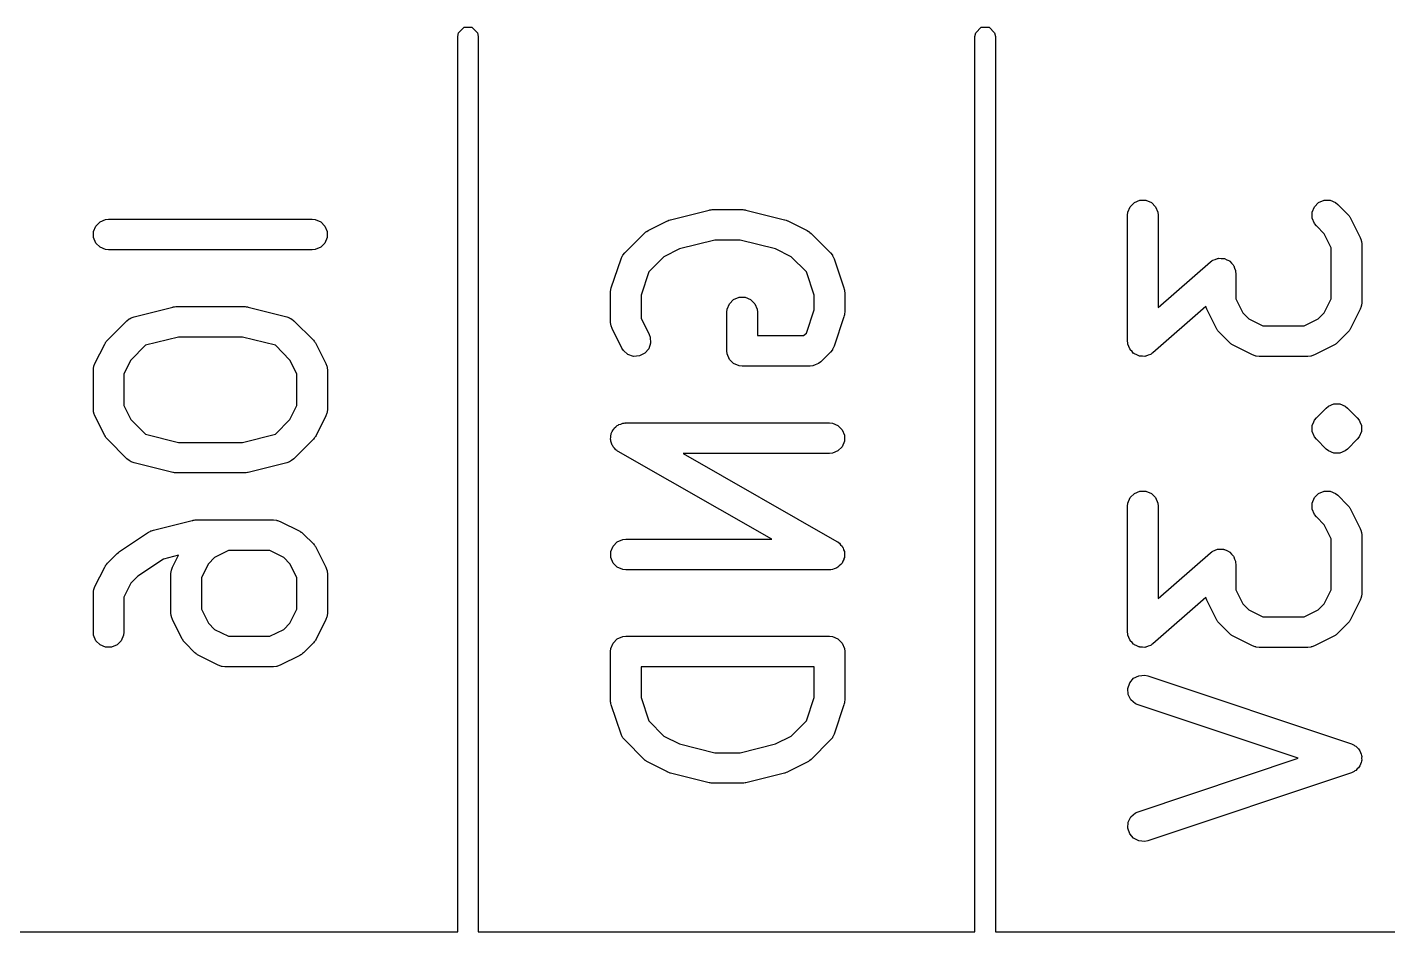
# Model space of a CAD drawing. Header units: inches. Extents: x 0.47 to 2.28, y -2.25 to -0.47.
# Drawn here: x 1.2398 to 1.5029, y -1.748 to -1.5732 of the extents above; entities that cross this region are included whole.
import ezdxf

# ---------------------------------------------------------------- set-up
doc = ezdxf.new("R2010")
doc.units = ezdxf.units.IN
doc.header["$MEASUREMENT"] = 0
doc.layers.add('B.Silkscreen', color=31, linetype='CONTINUOUS', true_color=0xe8b2a7)

msp = doc.modelspace()

# ---------------------------------------------------------------- linework, layer by layer
at = {"layer": 'B.Silkscreen', "linetype": 'CONTINUOUS'}
for p, q in [((1.32318, -1.57425), (1.32425, -1.57318)), ((1.32425, -1.57318), (1.32575, -1.57318)), ((1.32575, -1.57318), (1.32682, -1.57425)), ((1.42318, -1.57425), (1.42425, -1.57318)), ((1.42425, -1.57318), (1.42575, -1.57318)), ((1.42575, -1.57318), (1.42682, -1.57425)), ((1.32303, -1.575), (1.32318, -1.57425)), ((1.32303, -1.74803), (1.32303, -1.575)), ((1.32682, -1.57425), (1.32697, -1.575)), ((1.32697, -1.575), (1.32697, -1.74803)), ((1.42303, -1.575), (1.42318, -1.57425)), ((1.42303, -1.74803), (1.42303, -1.575)), ((1.42682, -1.57425), (1.42697, -1.575)), ((1.42697, -1.575), (1.42697, -1.74803)), ((1.45305, -1.60787), (1.45386, -1.60705)), ((1.45386, -1.60705), (1.45493, -1.60661)), ((1.45493, -1.60661), (1.45608, -1.60661)), ((1.45608, -1.60661), (1.45715, -1.60705)), ((1.45715, -1.60705), (1.45796, -1.60787)), ((1.48867, -1.60787), (1.48948, -1.60705)), ((1.48948, -1.60705), (1.49055, -1.60661)), ((1.49055, -1.60661), (1.4917, -1.60661)), ((1.4917, -1.60661), (1.49277, -1.60705)), ((1.49277, -1.60705), (1.49321, -1.60742)), ((1.49321, -1.60742), (1.49509, -1.6093)), ((1.36416, -1.61039), (1.37166, -1.60852)), ((1.37166, -1.60852), (1.37176, -1.6085)), ((1.37176, -1.6085), (1.3718, -1.60849)), ((1.3718, -1.60849), (1.37202, -1.60847)), ((1.37202, -1.60847), (1.37223, -1.60844)), ((1.37223, -1.60844), (1.37228, -1.60844)), ((1.37228, -1.60844), (1.37238, -1.60843)), ((1.37238, -1.60843), (1.378, -1.60843)), ((1.378, -1.60843), (1.3781, -1.60844)), ((1.3781, -1.60844), (1.37815, -1.60844)), ((1.37815, -1.60844), (1.37836, -1.60847)), ((1.37836, -1.60847), (1.37858, -1.60849)), ((1.37858, -1.60849), (1.37862, -1.6085)), ((1.37862, -1.6085), (1.37872, -1.60852)), ((1.37872, -1.60852), (1.38622, -1.61039)), ((1.45255, -1.60951), (1.45261, -1.60893)), ((1.45255, -1.63388), (1.45255, -1.60951)), ((1.45261, -1.60893), (1.45305, -1.60787)), ((1.45796, -1.60787), (1.4584, -1.60893)), ((1.4584, -1.60893), (1.45846, -1.60951)), ((1.45846, -1.60951), (1.45846, -1.62737)), ((1.48823, -1.60893), (1.48867, -1.60787)), ((1.48823, -1.61009), (1.48823, -1.60893)), ((1.48867, -1.61115), (1.48823, -1.61009)), ((1.49509, -1.6093), (1.49527, -1.60952)), ((1.49527, -1.60952), (1.49533, -1.60957)), ((1.49533, -1.60957), (1.49539, -1.60966)), ((1.49539, -1.60966), (1.49546, -1.60974)), ((1.49546, -1.60974), (1.49548, -1.60982)), ((1.49548, -1.60982), (1.49564, -1.61006)), ((1.49564, -1.61006), (1.49752, -1.61381)), ((1.25261, -1.61268), (1.25305, -1.61162)), ((1.25261, -1.61384), (1.25261, -1.61268)), ((1.25305, -1.61162), (1.25386, -1.6108)), ((1.25386, -1.6108), (1.25493, -1.61036)), ((1.25493, -1.61036), (1.2555, -1.61031)), ((1.2555, -1.61031), (1.29487, -1.61031)), ((1.29487, -1.61031), (1.29545, -1.61036)), ((1.29545, -1.61036), (1.29652, -1.6108)), ((1.29652, -1.6108), (1.29733, -1.61162)), ((1.29733, -1.61162), (1.29777, -1.61268)), ((1.29777, -1.61268), (1.29777, -1.61384)), ((1.35932, -1.6128), (1.35941, -1.61275)), ((1.35941, -1.61275), (1.35949, -1.61268)), ((1.35949, -1.61268), (1.35956, -1.61265)), ((1.35956, -1.61265), (1.35981, -1.61249)), ((1.35981, -1.61249), (1.36356, -1.61062)), ((1.36356, -1.61062), (1.3636, -1.6106)), ((1.3636, -1.6106), (1.36362, -1.61059)), ((1.36362, -1.61059), (1.36386, -1.6105)), ((1.36386, -1.6105), (1.3641, -1.61041)), ((1.3641, -1.61041), (1.36412, -1.61041)), ((1.36412, -1.61041), (1.36416, -1.61039)), ((1.38622, -1.61039), (1.38626, -1.61041)), ((1.38626, -1.61041), (1.38628, -1.61041)), ((1.38628, -1.61041), (1.38652, -1.6105)), ((1.38652, -1.6105), (1.38676, -1.61059)), ((1.38676, -1.61059), (1.38678, -1.6106)), ((1.38678, -1.6106), (1.38682, -1.61062)), ((1.38682, -1.61062), (1.39057, -1.61249)), ((1.39057, -1.61249), (1.39082, -1.61265)), ((1.39082, -1.61265), (1.39089, -1.61268)), ((1.39089, -1.61268), (1.39097, -1.61275)), ((1.39097, -1.61275), (1.39106, -1.6128)), ((1.48904, -1.6116), (1.48867, -1.61115)), ((1.49057, -1.61313), (1.48904, -1.6116)), ((1.25305, -1.6149), (1.25261, -1.61384)), ((1.25386, -1.61571), (1.25305, -1.6149)), ((1.29733, -1.6149), (1.29652, -1.61571)), ((1.29777, -1.61384), (1.29733, -1.6149)), ((1.35529, -1.6168), (1.35904, -1.61305)), ((1.35904, -1.61305), (1.35927, -1.61286)), ((1.35927, -1.61286), (1.35932, -1.6128)), ((1.37274, -1.61434), (1.36591, -1.61604)), ((1.37764, -1.61434), (1.37274, -1.61434)), ((1.38447, -1.61604), (1.37764, -1.61434)), ((1.39106, -1.6128), (1.39111, -1.61286)), ((1.39111, -1.61286), (1.39134, -1.61305)), ((1.39134, -1.61305), (1.39509, -1.6168)), ((1.49192, -1.61583), (1.49057, -1.61313)), ((1.49752, -1.61381), (1.49772, -1.61435)), ((1.49772, -1.61435), (1.49773, -1.61446)), ((1.49773, -1.61446), (1.49777, -1.61456)), ((1.49777, -1.61456), (1.49783, -1.61513)), ((1.49783, -1.61513), (1.49783, -1.62638)), ((1.25493, -1.61616), (1.25386, -1.61571)), ((1.2555, -1.61621), (1.25493, -1.61616)), ((1.29487, -1.61621), (1.2555, -1.61621)), ((1.29545, -1.61616), (1.29487, -1.61621)), ((1.29652, -1.61571), (1.29545, -1.61616)), ((1.3527, -1.62357), (1.35458, -1.61795)), ((1.35458, -1.61795), (1.35481, -1.61742)), ((1.35481, -1.61742), (1.35488, -1.61734)), ((1.35488, -1.61734), (1.35492, -1.61724)), ((1.35492, -1.61724), (1.35529, -1.6168)), ((1.36288, -1.61756), (1.35996, -1.62048)), ((1.36591, -1.61604), (1.36288, -1.61756)), ((1.3875, -1.61756), (1.38447, -1.61604)), ((1.39042, -1.62048), (1.3875, -1.61756)), ((1.39509, -1.6168), (1.39546, -1.61724)), ((1.39546, -1.61724), (1.3955, -1.61734)), ((1.3955, -1.61734), (1.39557, -1.61742)), ((1.39557, -1.61742), (1.3958, -1.61795)), ((1.3958, -1.61795), (1.39768, -1.62357)), ((1.46948, -1.61805), (1.46993, -1.61786)), ((1.46993, -1.61786), (1.47003, -1.61786)), ((1.47003, -1.61786), (1.47012, -1.61783)), ((1.47012, -1.61783), (1.4706, -1.61786)), ((1.4706, -1.61786), (1.47108, -1.61786)), ((1.47108, -1.61786), (1.47117, -1.6179)), ((1.47117, -1.6179), (1.47127, -1.61791)), ((1.47127, -1.61791), (1.4717, -1.61812)), ((1.49192, -1.62569), (1.49192, -1.61583)), ((1.35996, -1.62048), (1.35846, -1.62499)), ((1.39192, -1.62499), (1.39042, -1.62048)), ((1.45846, -1.62737), (1.46856, -1.61854)), ((1.46856, -1.61854), (1.46881, -1.61836)), ((1.46881, -1.61836), (1.46886, -1.6183)), ((1.46886, -1.6183), (1.46891, -1.61828)), ((1.46891, -1.61828), (1.46903, -1.6182)), ((1.46903, -1.6182), (1.46948, -1.61805)), ((1.4717, -1.61812), (1.47214, -1.6183)), ((1.47214, -1.6183), (1.47221, -1.61837)), ((1.47221, -1.61837), (1.4723, -1.61842)), ((1.4723, -1.61842), (1.47262, -1.61878)), ((1.47262, -1.61878), (1.47296, -1.61912)), ((1.47296, -1.61912), (1.473, -1.61921)), ((1.473, -1.61921), (1.47306, -1.61928)), ((1.47306, -1.61928), (1.47322, -1.61974)), ((1.47322, -1.61974), (1.4734, -1.62018)), ((1.4734, -1.62018), (1.47341, -1.62032)), ((1.47341, -1.62032), (1.47343, -1.62038)), ((1.47343, -1.62038), (1.47343, -1.62045)), ((1.47343, -1.62045), (1.47346, -1.62076)), ((1.47346, -1.62076), (1.47346, -1.62569)), ((1.35255, -1.62451), (1.35258, -1.62422)), ((1.35255, -1.63013), (1.35255, -1.62451)), ((1.35258, -1.62414), (1.3526, -1.62404)), ((1.35258, -1.62422), (1.35258, -1.62414)), ((1.3526, -1.62404), (1.35261, -1.62393)), ((1.35261, -1.62393), (1.35264, -1.62386)), ((1.35264, -1.62386), (1.3527, -1.62357)), ((1.35846, -1.62499), (1.35846, -1.62943)), ((1.37555, -1.62662), (1.37636, -1.6258)), ((1.37636, -1.6258), (1.37743, -1.62536)), ((1.37743, -1.62536), (1.37858, -1.62536)), ((1.37858, -1.62536), (1.37964, -1.6258)), ((1.37964, -1.6258), (1.38046, -1.62662)), ((1.39192, -1.62778), (1.39192, -1.62499)), ((1.39768, -1.62357), (1.39774, -1.62386)), ((1.39774, -1.62386), (1.39777, -1.62393)), ((1.39777, -1.62393), (1.39778, -1.62404)), ((1.39778, -1.62404), (1.3978, -1.62414)), ((1.3978, -1.62414), (1.3978, -1.62422)), ((1.3978, -1.62422), (1.39783, -1.62451)), ((1.39783, -1.62451), (1.39783, -1.62826)), ((1.47346, -1.62569), (1.4748, -1.62838)), ((1.49057, -1.62838), (1.49192, -1.62569)), ((1.26041, -1.62914), (1.26791, -1.62727)), ((1.26791, -1.62727), (1.26801, -1.62725)), ((1.26801, -1.62725), (1.26805, -1.62724)), ((1.26805, -1.62724), (1.26827, -1.62721)), ((1.26827, -1.62721), (1.26848, -1.62718)), ((1.26848, -1.62718), (1.26853, -1.62719)), ((1.26853, -1.62719), (1.26863, -1.62718)), ((1.26863, -1.62718), (1.28175, -1.62718)), ((1.28175, -1.62718), (1.28185, -1.62719)), ((1.28185, -1.62719), (1.28189, -1.62718)), ((1.28189, -1.62718), (1.28211, -1.62721)), ((1.28211, -1.62721), (1.28233, -1.62724)), ((1.28233, -1.62724), (1.28237, -1.62725)), ((1.28237, -1.62725), (1.28247, -1.62727)), ((1.28247, -1.62727), (1.28997, -1.62914)), ((1.37505, -1.62826), (1.37511, -1.62768)), ((1.37505, -1.63576), (1.37505, -1.62826)), ((1.37511, -1.62768), (1.37555, -1.62662)), ((1.38046, -1.62662), (1.3809, -1.62768)), ((1.3809, -1.62768), (1.38095, -1.62826)), ((1.38095, -1.62826), (1.38095, -1.6328)), ((1.39042, -1.63229), (1.39192, -1.62778)), ((1.39783, -1.62826), (1.3978, -1.62855)), ((1.46766, -1.62717), (1.45745, -1.6361)), ((1.46786, -1.6277), (1.46766, -1.62717)), ((1.46974, -1.63145), (1.46786, -1.6277)), ((1.4748, -1.62838), (1.476, -1.62958)), ((1.48938, -1.62958), (1.49057, -1.62838)), ((1.49752, -1.6277), (1.49564, -1.63145)), ((1.49772, -1.62716), (1.49752, -1.6277)), ((1.49773, -1.62706), (1.49772, -1.62716)), ((1.49777, -1.62696), (1.49773, -1.62706)), ((1.49783, -1.62638), (1.49777, -1.62696)), ((1.25529, -1.63367), (1.25904, -1.62992)), ((1.25904, -1.62992), (1.25949, -1.62955)), ((1.25949, -1.62955), (1.25969, -1.62947)), ((1.25969, -1.62947), (1.25987, -1.62934)), ((1.25987, -1.62934), (1.26041, -1.62914)), ((1.28997, -1.62914), (1.29051, -1.62934)), ((1.29051, -1.62934), (1.29069, -1.62947)), ((1.29069, -1.62947), (1.29089, -1.62955)), ((1.29089, -1.62955), (1.29134, -1.62992)), ((1.29134, -1.62992), (1.29509, -1.63367)), ((1.35261, -1.63071), (1.35255, -1.63013)), ((1.35265, -1.63081), (1.35261, -1.63071)), ((1.35266, -1.63091), (1.35265, -1.63081)), ((1.35286, -1.63145), (1.35266, -1.63091)), ((1.35846, -1.62943), (1.36002, -1.63256)), ((1.39768, -1.62919), (1.3958, -1.63482)), ((1.39774, -1.62891), (1.39768, -1.62919)), ((1.39777, -1.62883), (1.39774, -1.62891)), ((1.39778, -1.62873), (1.39777, -1.62883)), ((1.3978, -1.62863), (1.39778, -1.62873)), ((1.3978, -1.62855), (1.3978, -1.62863)), ((1.476, -1.62958), (1.4787, -1.63093)), ((1.4787, -1.63093), (1.48668, -1.63093)), ((1.48668, -1.63093), (1.48938, -1.62958)), ((1.25511, -1.63389), (1.25529, -1.63367)), ((1.26899, -1.63308), (1.26264, -1.63467)), ((1.28139, -1.63308), (1.26899, -1.63308)), ((1.28774, -1.63467), (1.28139, -1.63308)), ((1.29509, -1.63367), (1.29527, -1.63389)), ((1.35474, -1.6352), (1.35286, -1.63145)), ((1.36002, -1.63256), (1.36023, -1.6331)), ((1.36023, -1.6331), (1.36031, -1.63425)), ((1.38095, -1.6328), (1.3899, -1.6328)), ((1.3899, -1.6328), (1.39042, -1.63229)), ((1.46989, -1.6317), (1.46974, -1.63145)), ((1.46992, -1.63177), (1.46989, -1.6317)), ((1.46999, -1.63185), (1.46992, -1.63177)), ((1.47004, -1.63194), (1.46999, -1.63185)), ((1.4701, -1.63199), (1.47004, -1.63194)), ((1.47029, -1.63222), (1.4701, -1.63199)), ((1.47216, -1.63409), (1.47029, -1.63222)), ((1.49509, -1.63222), (1.49321, -1.63409)), ((1.49527, -1.63199), (1.49509, -1.63222)), ((1.49533, -1.63194), (1.49527, -1.63199)), ((1.49539, -1.63185), (1.49533, -1.63194)), ((1.49546, -1.63177), (1.49539, -1.63185)), ((1.49548, -1.6317), (1.49546, -1.63177)), ((1.49564, -1.63145), (1.49548, -1.6317)), ((1.25286, -1.63819), (1.25474, -1.63444)), ((1.25474, -1.63444), (1.25489, -1.63419)), ((1.25489, -1.63419), (1.25492, -1.63412)), ((1.25492, -1.63412), (1.25499, -1.63403)), ((1.25499, -1.63403), (1.25505, -1.63395)), ((1.25505, -1.63395), (1.25511, -1.63389)), ((1.26264, -1.63467), (1.25981, -1.63751)), ((1.29057, -1.63751), (1.28774, -1.63467)), ((1.29527, -1.63389), (1.29533, -1.63395)), ((1.29533, -1.63395), (1.29539, -1.63403)), ((1.29539, -1.63403), (1.29546, -1.63412)), ((1.29546, -1.63412), (1.29548, -1.63419)), ((1.29548, -1.63419), (1.29564, -1.63444)), ((1.29564, -1.63444), (1.29752, -1.63819)), ((1.35505, -1.63569), (1.35474, -1.6352)), ((1.35592, -1.63645), (1.35505, -1.63569)), ((1.35919, -1.63621), (1.35816, -1.63673)), ((1.35994, -1.63534), (1.35919, -1.63621)), ((1.36031, -1.63425), (1.35994, -1.63534)), ((1.37511, -1.63633), (1.37505, -1.63576)), ((1.37555, -1.6374), (1.37511, -1.63633)), ((1.37511, -1.63633), (1.37511, -1.63633)), ((1.39509, -1.63597), (1.39321, -1.63784)), ((1.39546, -1.63552), (1.39509, -1.63597)), ((1.3955, -1.63542), (1.39546, -1.63552)), ((1.39557, -1.63534), (1.3955, -1.63542)), ((1.3958, -1.63482), (1.39557, -1.63534)), ((1.45258, -1.63419), (1.45255, -1.63388)), ((1.45258, -1.63426), (1.45258, -1.63419)), ((1.45259, -1.63432), (1.45258, -1.63426)), ((1.45261, -1.63446), (1.45259, -1.63432)), ((1.45279, -1.6349), (1.45261, -1.63446)), ((1.45295, -1.63535), (1.45279, -1.6349)), ((1.45301, -1.63543), (1.45295, -1.63535)), ((1.45305, -1.63552), (1.45301, -1.63543)), ((1.45339, -1.63586), (1.45305, -1.63552)), ((1.4537, -1.63622), (1.45339, -1.63586)), ((1.45379, -1.63627), (1.4537, -1.63622)), ((1.45386, -1.63634), (1.45379, -1.63627)), ((1.45431, -1.63652), (1.45386, -1.63634)), ((1.45709, -1.63636), (1.45698, -1.63644)), ((1.45715, -1.63634), (1.45709, -1.63636)), ((1.4572, -1.63628), (1.45715, -1.63634)), ((1.45745, -1.6361), (1.4572, -1.63628)), ((1.47239, -1.63428), (1.47216, -1.63409)), ((1.47244, -1.63434), (1.47239, -1.63428)), ((1.47253, -1.6344), (1.47244, -1.63434)), ((1.47261, -1.63446), (1.47253, -1.6344)), ((1.47268, -1.63449), (1.47261, -1.63446)), ((1.47293, -1.63465), (1.47268, -1.63449)), ((1.47668, -1.63652), (1.47293, -1.63465)), ((1.49245, -1.63465), (1.4887, -1.63652)), ((1.49269, -1.63449), (1.49245, -1.63465)), ((1.49277, -1.63446), (1.49269, -1.63449)), ((1.49285, -1.6344), (1.49277, -1.63446)), ((1.49294, -1.63434), (1.49285, -1.6344)), ((1.49299, -1.63428), (1.49294, -1.63434)), ((1.49321, -1.63409), (1.49299, -1.63428)), ((1.25255, -1.63951), (1.25261, -1.63893)), ((1.25261, -1.63893), (1.25265, -1.63883)), ((1.25265, -1.63883), (1.25266, -1.63873)), ((1.25266, -1.63873), (1.25286, -1.63819)), ((1.25981, -1.63751), (1.25846, -1.6402)), ((1.29192, -1.6402), (1.29057, -1.63751)), ((1.29752, -1.63819), (1.29772, -1.63873)), ((1.29772, -1.63873), (1.29773, -1.63883)), ((1.29773, -1.63883), (1.29777, -1.63893)), ((1.29777, -1.63893), (1.29783, -1.63951)), ((1.35701, -1.63681), (1.35592, -1.63645)), ((1.35816, -1.63673), (1.35701, -1.63681)), ((1.37636, -1.63821), (1.37555, -1.6374)), ((1.37743, -1.63865), (1.37636, -1.63821)), ((1.378, -1.63871), (1.37743, -1.63865)), ((1.39113, -1.63871), (1.378, -1.63871)), ((1.3917, -1.63865), (1.39113, -1.63871)), ((1.39214, -1.63847), (1.3917, -1.63865)), ((1.39277, -1.63821), (1.39214, -1.63847)), ((1.39321, -1.63784), (1.39277, -1.63821)), ((1.45474, -1.63673), (1.45431, -1.63652)), ((1.45484, -1.63674), (1.45474, -1.63673)), ((1.45493, -1.63678), (1.45484, -1.63674)), ((1.45541, -1.63678), (1.45493, -1.63678)), ((1.45589, -1.63681), (1.45541, -1.63678)), ((1.45598, -1.63678), (1.45589, -1.63681)), ((1.45608, -1.63678), (1.45598, -1.63678)), ((1.45652, -1.63659), (1.45608, -1.63678)), ((1.45698, -1.63644), (1.45652, -1.63659)), ((1.47722, -1.63673), (1.47668, -1.63652)), ((1.47733, -1.63674), (1.47722, -1.63673)), ((1.47743, -1.63678), (1.47733, -1.63674)), ((1.478, -1.63683), (1.47743, -1.63678)), ((1.48738, -1.63683), (1.478, -1.63683)), ((1.48795, -1.63678), (1.48738, -1.63683)), ((1.48805, -1.63674), (1.48795, -1.63678)), ((1.48816, -1.63673), (1.48805, -1.63674)), ((1.4887, -1.63652), (1.48816, -1.63673)), ((1.25255, -1.647), (1.25255, -1.63951)), ((1.25846, -1.6402), (1.25846, -1.64631)), ((1.29192, -1.64631), (1.29192, -1.6402)), ((1.29783, -1.63951), (1.29783, -1.647)), ((1.25846, -1.64631), (1.25981, -1.64901)), ((1.29057, -1.64901), (1.29192, -1.64631)), ((1.48904, -1.64867), (1.49091, -1.64679)), ((1.49091, -1.64679), (1.49136, -1.64642)), ((1.49136, -1.64642), (1.49242, -1.64598)), ((1.49242, -1.64598), (1.49358, -1.64598)), ((1.49358, -1.64598), (1.49464, -1.64642)), ((1.49464, -1.64642), (1.49464, -1.64642)), ((1.49464, -1.64642), (1.49509, -1.64679)), ((1.49509, -1.64679), (1.49696, -1.64867)), ((1.25261, -1.64758), (1.25255, -1.647)), ((1.25265, -1.64768), (1.25261, -1.64758)), ((1.25266, -1.64778), (1.25265, -1.64768)), ((1.25286, -1.64833), (1.25266, -1.64778)), ((1.25474, -1.65207), (1.25286, -1.64833)), ((1.25981, -1.64901), (1.26264, -1.65184)), ((1.28774, -1.65184), (1.29057, -1.64901)), ((1.29752, -1.64833), (1.29564, -1.65207)), ((1.29772, -1.64778), (1.29752, -1.64833)), ((1.29773, -1.64768), (1.29772, -1.64778)), ((1.29777, -1.64758), (1.29773, -1.64768)), ((1.29783, -1.647), (1.29777, -1.64758)), ((1.48823, -1.65018), (1.48853, -1.64946)), ((1.48853, -1.64946), (1.48867, -1.64911)), ((1.48867, -1.64911), (1.48904, -1.64867)), ((1.48867, -1.64911), (1.48867, -1.64911)), ((1.49696, -1.64867), (1.49733, -1.64911)), ((1.49733, -1.64911), (1.49747, -1.64946)), ((1.49747, -1.64946), (1.49777, -1.65018)), ((1.25489, -1.65232), (1.25474, -1.65207)), ((1.26264, -1.65184), (1.26899, -1.65343)), ((1.28139, -1.65343), (1.28774, -1.65184)), ((1.29564, -1.65207), (1.29548, -1.65232)), ((1.35261, -1.65205), (1.35268, -1.65188)), ((1.35261, -1.65245), (1.35261, -1.65205)), ((1.35268, -1.65188), (1.3527, -1.65169)), ((1.3527, -1.65169), (1.3529, -1.65135)), ((1.3529, -1.65135), (1.35305, -1.65099)), ((1.35305, -1.65099), (1.35318, -1.65086)), ((1.35318, -1.65086), (1.35328, -1.65069)), ((1.35328, -1.65069), (1.35359, -1.65045)), ((1.35359, -1.65045), (1.35386, -1.65017)), ((1.35386, -1.65017), (1.35404, -1.6501)), ((1.35404, -1.6501), (1.35419, -1.64999)), ((1.35419, -1.64999), (1.35457, -1.64988)), ((1.35457, -1.64988), (1.35493, -1.64973)), ((1.35493, -1.64973), (1.35522, -1.6497)), ((1.35522, -1.6497), (1.3553, -1.64968)), ((1.3553, -1.64968), (1.35536, -1.64969)), ((1.35536, -1.64969), (1.3555, -1.64968)), ((1.3555, -1.64968), (1.39487, -1.64968)), ((1.39487, -1.64968), (1.39545, -1.64973)), ((1.39545, -1.64973), (1.39652, -1.65017)), ((1.39652, -1.65017), (1.39733, -1.65099)), ((1.39733, -1.65099), (1.39777, -1.65205)), ((1.39777, -1.65205), (1.39777, -1.65321)), ((1.48823, -1.65133), (1.48823, -1.65018)), ((1.48867, -1.65239), (1.48823, -1.65133)), ((1.49777, -1.65133), (1.49733, -1.65239)), ((1.49777, -1.65018), (1.49777, -1.65133)), ((1.25492, -1.65239), (1.25489, -1.65232)), ((1.25499, -1.65248), (1.25492, -1.65239)), ((1.25505, -1.65256), (1.25499, -1.65248)), ((1.25511, -1.65262), (1.25505, -1.65256)), ((1.25529, -1.65284), (1.25511, -1.65262)), ((1.25904, -1.65659), (1.25529, -1.65284)), ((1.26899, -1.65343), (1.28139, -1.65343)), ((1.29509, -1.65284), (1.29134, -1.65659)), ((1.29527, -1.65262), (1.29509, -1.65284)), ((1.29533, -1.65256), (1.29527, -1.65262)), ((1.29539, -1.65248), (1.29533, -1.65256)), ((1.29546, -1.65239), (1.29539, -1.65248)), ((1.29548, -1.65232), (1.29546, -1.65239)), ((1.35256, -1.65284), (1.35261, -1.65245)), ((1.35261, -1.65302), (1.35256, -1.65284)), ((1.35261, -1.65321), (1.35261, -1.65302)), ((1.35276, -1.65357), (1.35261, -1.65321)), ((1.35286, -1.65395), (1.35276, -1.65357)), ((1.35298, -1.6541), (1.35286, -1.65395)), ((1.35305, -1.65427), (1.35298, -1.6541)), ((1.35333, -1.65455), (1.35305, -1.65427)), ((1.35357, -1.65486), (1.35333, -1.65455)), ((1.39733, -1.65427), (1.39652, -1.65508)), ((1.39777, -1.65321), (1.39733, -1.65427)), ((1.48904, -1.65284), (1.48867, -1.65239)), ((1.48867, -1.65239), (1.48867, -1.65239)), ((1.49091, -1.65472), (1.48904, -1.65284)), ((1.49136, -1.65508), (1.49091, -1.65472)), ((1.49509, -1.65472), (1.49464, -1.65508)), ((1.49696, -1.65284), (1.49509, -1.65472)), ((1.49733, -1.65239), (1.49696, -1.65284)), ((1.25949, -1.65696), (1.25904, -1.65659)), ((1.25969, -1.65704), (1.25949, -1.65696)), ((1.25987, -1.65717), (1.25969, -1.65704)), ((1.26041, -1.65737), (1.25987, -1.65717)), ((1.26791, -1.65924), (1.26041, -1.65737)), ((1.28997, -1.65737), (1.28247, -1.65924)), ((1.29051, -1.65717), (1.28997, -1.65737)), ((1.29069, -1.65704), (1.29051, -1.65717)), ((1.29089, -1.65696), (1.29069, -1.65704)), ((1.29134, -1.65659), (1.29089, -1.65696)), ((1.35381, -1.65503), (1.35357, -1.65486)), ((1.35386, -1.65508), (1.35381, -1.65503)), ((1.35392, -1.65511), (1.35386, -1.65508)), ((1.35404, -1.65519), (1.35392, -1.65511)), ((1.38376, -1.67217), (1.35404, -1.65519)), ((1.39487, -1.65558), (1.36662, -1.65558)), ((1.36662, -1.65558), (1.39634, -1.67256)), ((1.39545, -1.65553), (1.39487, -1.65558)), ((1.39652, -1.65508), (1.39545, -1.65553)), ((1.49242, -1.65553), (1.49136, -1.65508)), ((1.49358, -1.65553), (1.49242, -1.65553)), ((1.49464, -1.65508), (1.49358, -1.65553)), ((1.49358, -1.65553), (1.49358, -1.65553)), ((1.26801, -1.65926), (1.26791, -1.65924)), ((1.26805, -1.65927), (1.26801, -1.65926)), ((1.26827, -1.6593), (1.26805, -1.65927)), ((1.26848, -1.65933), (1.26827, -1.6593)), ((1.26853, -1.65932), (1.26848, -1.65933)), ((1.26863, -1.65933), (1.26853, -1.65932)), ((1.28175, -1.65933), (1.26863, -1.65933)), ((1.28185, -1.65932), (1.28175, -1.65933)), ((1.28189, -1.65933), (1.28185, -1.65932)), ((1.28211, -1.6593), (1.28189, -1.65933)), ((1.28233, -1.65927), (1.28211, -1.6593)), ((1.28237, -1.65926), (1.28233, -1.65927)), ((1.28247, -1.65924), (1.28237, -1.65926)), ((1.45255, -1.66575), (1.45261, -1.66518)), ((1.45261, -1.66518), (1.45305, -1.66411)), ((1.45305, -1.66411), (1.45386, -1.6633)), ((1.45386, -1.6633), (1.45493, -1.66286)), ((1.45493, -1.66286), (1.45608, -1.66286)), ((1.45608, -1.66286), (1.45715, -1.6633)), ((1.45715, -1.6633), (1.45796, -1.66411)), ((1.45796, -1.66411), (1.4584, -1.66518)), ((1.4584, -1.66518), (1.45846, -1.66575)), ((1.48823, -1.66518), (1.48867, -1.66411)), ((1.48823, -1.66633), (1.48823, -1.66518)), ((1.48867, -1.66411), (1.48948, -1.6633)), ((1.48948, -1.6633), (1.49055, -1.66286)), ((1.49055, -1.66286), (1.4917, -1.66286)), ((1.4917, -1.66286), (1.49277, -1.6633)), ((1.49277, -1.6633), (1.49321, -1.66366)), ((1.49321, -1.66366), (1.49509, -1.66554)), ((1.45255, -1.69012), (1.45255, -1.66575)), ((1.45846, -1.66575), (1.45846, -1.68362)), ((1.48867, -1.66739), (1.48823, -1.66633)), ((1.48904, -1.66784), (1.48867, -1.66739)), ((1.49057, -1.66938), (1.48904, -1.66784)), ((1.49509, -1.66554), (1.49527, -1.66577)), ((1.49527, -1.66577), (1.49533, -1.66582)), ((1.49533, -1.66582), (1.49539, -1.66591)), ((1.49539, -1.66591), (1.49546, -1.66599)), ((1.49546, -1.66599), (1.49548, -1.66606)), ((1.49548, -1.66606), (1.49564, -1.66631)), ((1.49564, -1.66631), (1.49752, -1.67006)), ((1.26324, -1.67079), (1.26356, -1.67063)), ((1.26356, -1.67063), (1.26362, -1.67058)), ((1.26362, -1.67058), (1.26369, -1.67056)), ((1.26369, -1.67056), (1.26375, -1.67052)), ((1.26375, -1.67052), (1.26382, -1.67051)), ((1.26382, -1.67051), (1.26416, -1.67039)), ((1.26416, -1.67039), (1.27166, -1.66851)), ((1.27166, -1.66851), (1.27176, -1.6685)), ((1.27176, -1.6685), (1.2718, -1.66848)), ((1.2718, -1.66848), (1.27202, -1.66846)), ((1.27202, -1.66846), (1.27223, -1.66843)), ((1.27223, -1.66843), (1.27228, -1.66843)), ((1.27228, -1.66843), (1.27238, -1.66842)), ((1.27238, -1.66842), (1.28738, -1.66842)), ((1.28738, -1.66842), (1.28795, -1.66848)), ((1.28795, -1.66848), (1.28805, -1.66852)), ((1.28805, -1.66852), (1.28816, -1.66853)), ((1.28816, -1.66853), (1.2887, -1.66874)), ((1.2887, -1.66874), (1.29245, -1.67061)), ((1.29245, -1.67061), (1.29269, -1.67077)), ((1.49192, -1.67207), (1.49057, -1.66938)), ((1.49752, -1.67006), (1.49772, -1.6706)), ((1.49772, -1.6706), (1.49773, -1.6707)), ((1.25762, -1.67454), (1.26324, -1.67079)), ((1.29269, -1.67077), (1.29277, -1.6708)), ((1.29277, -1.6708), (1.29285, -1.67086)), ((1.29285, -1.67086), (1.29294, -1.67092)), ((1.29294, -1.67092), (1.29299, -1.67098)), ((1.29299, -1.67098), (1.29321, -1.67116)), ((1.29321, -1.67116), (1.29509, -1.67304)), ((1.29509, -1.67304), (1.29527, -1.67326)), ((1.35305, -1.67349), (1.35386, -1.67267)), ((1.35386, -1.67267), (1.35493, -1.67223)), ((1.35493, -1.67223), (1.3555, -1.67217)), ((1.3555, -1.67217), (1.38376, -1.67217)), ((1.39634, -1.67256), (1.39646, -1.67265)), ((1.39646, -1.67265), (1.39652, -1.67267)), ((1.39652, -1.67267), (1.39657, -1.67273)), ((1.39657, -1.67273), (1.39681, -1.6729)), ((1.39681, -1.6729), (1.39705, -1.67321)), ((1.39705, -1.67321), (1.39733, -1.67349)), ((1.49192, -1.68193), (1.49192, -1.67207)), ((1.49773, -1.6707), (1.49777, -1.6708)), ((1.49777, -1.6708), (1.49783, -1.67138)), ((1.49783, -1.67138), (1.49783, -1.68263)), ((1.25529, -1.67679), (1.25717, -1.67491)), ((1.25717, -1.67491), (1.2574, -1.67472)), ((1.25717, -1.67491), (1.25717, -1.67491)), ((1.25717, -1.67491), (1.25717, -1.67491)), ((1.2574, -1.67472), (1.25761, -1.67455)), ((1.25761, -1.67455), (1.25762, -1.67454)), ((1.25761, -1.67455), (1.25761, -1.67455)), ((1.26901, -1.67526), (1.26609, -1.67599)), ((1.26786, -1.67756), (1.26901, -1.67526)), ((1.276, -1.67568), (1.2748, -1.67688)), ((1.2787, -1.67433), (1.276, -1.67568)), ((1.28668, -1.67433), (1.2787, -1.67433)), ((1.28938, -1.67568), (1.28668, -1.67433)), ((1.29057, -1.67688), (1.28938, -1.67568)), ((1.29527, -1.67326), (1.29533, -1.67332)), ((1.29533, -1.67332), (1.29539, -1.6734)), ((1.29539, -1.6734), (1.29546, -1.67349)), ((1.29546, -1.67349), (1.29548, -1.67356)), ((1.29548, -1.67356), (1.29564, -1.67381)), ((1.29564, -1.67381), (1.29752, -1.67756)), ((1.35261, -1.67455), (1.35305, -1.67349)), ((1.35261, -1.6757), (1.35261, -1.67455)), ((1.35305, -1.67677), (1.35261, -1.6757)), ((1.39733, -1.67349), (1.3974, -1.67366)), ((1.3974, -1.67366), (1.39752, -1.67381)), ((1.39752, -1.67381), (1.39762, -1.67419)), ((1.39762, -1.67419), (1.39777, -1.67455)), ((1.3977, -1.67588), (1.39768, -1.67606)), ((1.39777, -1.6757), (1.3977, -1.67588)), ((1.39777, -1.67455), (1.39777, -1.67474)), ((1.39777, -1.67474), (1.39782, -1.67492)), ((1.39782, -1.67492), (1.39777, -1.67531)), ((1.39777, -1.67531), (1.39777, -1.6757)), ((1.45846, -1.68362), (1.46856, -1.67478)), ((1.46856, -1.67478), (1.46881, -1.6746)), ((1.46881, -1.6746), (1.46886, -1.67455)), ((1.46886, -1.67455), (1.46891, -1.67452)), ((1.46891, -1.67452), (1.46903, -1.67444)), ((1.46903, -1.67444), (1.46948, -1.67429)), ((1.46948, -1.67429), (1.46993, -1.6741)), ((1.46993, -1.6741), (1.47003, -1.6741)), ((1.47003, -1.6741), (1.47012, -1.67407)), ((1.47012, -1.67407), (1.4706, -1.6741)), ((1.4706, -1.6741), (1.47108, -1.6741)), ((1.47108, -1.6741), (1.47117, -1.67414)), ((1.47117, -1.67414), (1.47127, -1.67415)), ((1.47127, -1.67415), (1.4717, -1.67436)), ((1.4717, -1.67436), (1.47214, -1.67455)), ((1.47214, -1.67455), (1.47221, -1.67462)), ((1.47221, -1.67462), (1.4723, -1.67466)), ((1.4723, -1.67466), (1.47262, -1.67502)), ((1.47262, -1.67502), (1.47296, -1.67536)), ((1.47296, -1.67536), (1.473, -1.67545)), ((1.473, -1.67545), (1.47306, -1.67553)), ((1.47306, -1.67553), (1.47322, -1.67598)), ((1.25286, -1.6813), (1.25474, -1.67756)), ((1.25474, -1.67756), (1.25489, -1.67731)), ((1.25489, -1.67731), (1.25492, -1.67724)), ((1.25492, -1.67724), (1.25499, -1.67715)), ((1.25499, -1.67715), (1.25505, -1.67707)), ((1.25505, -1.67707), (1.25511, -1.67701)), ((1.25511, -1.67701), (1.25529, -1.67679)), ((1.26609, -1.67599), (1.26114, -1.6793)), ((1.26755, -1.67888), (1.26761, -1.6783)), ((1.26761, -1.6783), (1.26765, -1.6782)), ((1.26765, -1.6781), (1.26786, -1.67756)), ((1.26765, -1.6782), (1.26765, -1.6781)), ((1.2748, -1.67688), (1.27346, -1.67957)), ((1.29192, -1.67957), (1.29057, -1.67688)), ((1.29752, -1.67756), (1.29772, -1.6781)), ((1.29772, -1.6781), (1.29773, -1.6782)), ((1.29773, -1.6782), (1.29777, -1.6783)), ((1.29777, -1.6783), (1.29783, -1.67888)), ((1.35386, -1.67758), (1.35305, -1.67677)), ((1.35493, -1.67802), (1.35386, -1.67758)), ((1.3555, -1.67808), (1.35493, -1.67802)), ((1.39487, -1.67808), (1.3555, -1.67808)), ((1.39502, -1.67806), (1.39487, -1.67808)), ((1.39508, -1.67807), (1.39502, -1.67806)), ((1.39516, -1.67805), (1.39508, -1.67807)), ((1.39545, -1.67802), (1.39516, -1.67805)), ((1.39581, -1.67787), (1.39545, -1.67802)), ((1.39619, -1.67777), (1.39581, -1.67787)), ((1.39634, -1.67765), (1.39619, -1.67777)), ((1.39652, -1.67758), (1.39634, -1.67765)), ((1.39679, -1.6773), (1.39652, -1.67758)), ((1.3971, -1.67706), (1.39679, -1.6773)), ((1.3972, -1.6769), (1.3971, -1.67706)), ((1.39733, -1.67677), (1.3972, -1.6769)), ((1.39748, -1.6764), (1.39733, -1.67677)), ((1.39768, -1.67606), (1.39748, -1.6764)), ((1.47322, -1.67598), (1.4734, -1.67642)), ((1.4734, -1.67642), (1.47341, -1.67657)), ((1.47341, -1.67657), (1.47343, -1.67662)), ((1.47343, -1.67662), (1.47343, -1.6767)), ((1.47343, -1.6767), (1.47346, -1.677)), ((1.47346, -1.677), (1.47346, -1.68193)), ((1.25981, -1.68062), (1.25846, -1.68332)), ((1.26114, -1.6793), (1.25981, -1.68062)), ((1.26755, -1.68637), (1.26755, -1.67888)), ((1.27346, -1.67957), (1.27346, -1.68568)), ((1.29192, -1.68568), (1.29192, -1.67957)), ((1.29783, -1.67888), (1.29783, -1.68637)), ((1.25255, -1.68263), (1.25261, -1.68205)), ((1.25255, -1.69012), (1.25255, -1.68263)), ((1.25261, -1.68205), (1.25265, -1.68195)), ((1.25265, -1.68195), (1.25266, -1.68185)), ((1.25266, -1.68185), (1.25286, -1.6813)), ((1.25846, -1.68332), (1.25846, -1.69012)), ((1.46766, -1.68341), (1.45745, -1.69235)), ((1.46786, -1.68395), (1.46766, -1.68341)), ((1.47346, -1.68193), (1.4748, -1.68463)), ((1.49057, -1.68463), (1.49192, -1.68193)), ((1.49772, -1.68341), (1.49752, -1.68395)), ((1.49773, -1.6833), (1.49772, -1.68341)), ((1.49777, -1.6832), (1.49773, -1.6833)), ((1.49783, -1.68263), (1.49777, -1.6832)), ((1.26761, -1.68695), (1.26755, -1.68637)), ((1.27346, -1.68568), (1.2748, -1.68838)), ((1.29057, -1.68838), (1.29192, -1.68568)), ((1.29783, -1.68637), (1.29777, -1.68695)), ((1.46974, -1.6877), (1.46786, -1.68395)), ((1.4748, -1.68463), (1.476, -1.68582)), ((1.476, -1.68582), (1.4787, -1.68717)), ((1.48668, -1.68717), (1.48938, -1.68582)), ((1.48938, -1.68582), (1.49057, -1.68463)), ((1.49752, -1.68395), (1.49564, -1.6877)), ((1.26765, -1.68705), (1.26761, -1.68695)), ((1.26765, -1.68715), (1.26765, -1.68705)), ((1.26786, -1.6877), (1.26765, -1.68715)), ((1.26974, -1.69144), (1.26786, -1.6877)), ((1.2748, -1.68838), (1.276, -1.68957)), ((1.28938, -1.68957), (1.29057, -1.68838)), ((1.29752, -1.6877), (1.29564, -1.69144)), ((1.29772, -1.68715), (1.29752, -1.6877)), ((1.29773, -1.68705), (1.29772, -1.68715)), ((1.29777, -1.68695), (1.29773, -1.68705)), ((1.46989, -1.68794), (1.46974, -1.6877)), ((1.46992, -1.68802), (1.46989, -1.68794)), ((1.46999, -1.6881), (1.46992, -1.68802)), ((1.47004, -1.68819), (1.46999, -1.6881)), ((1.4701, -1.68824), (1.47004, -1.68819)), ((1.47029, -1.68846), (1.4701, -1.68824)), ((1.47216, -1.69034), (1.47029, -1.68846)), ((1.4787, -1.68717), (1.48668, -1.68717)), ((1.49509, -1.68846), (1.49321, -1.69034)), ((1.49527, -1.68824), (1.49509, -1.68846)), ((1.49533, -1.68819), (1.49527, -1.68824)), ((1.49539, -1.6881), (1.49533, -1.68819)), ((1.49546, -1.68802), (1.49539, -1.6881)), ((1.49548, -1.68794), (1.49546, -1.68802)), ((1.49564, -1.6877), (1.49548, -1.68794)), ((1.25261, -1.6907), (1.25255, -1.69012)), ((1.25305, -1.69176), (1.25261, -1.6907)), ((1.2584, -1.6907), (1.25796, -1.69176)), ((1.25846, -1.69012), (1.2584, -1.6907)), ((1.26989, -1.69169), (1.26974, -1.69144)), ((1.276, -1.68957), (1.2787, -1.69092)), ((1.2787, -1.69092), (1.28668, -1.69092)), ((1.28668, -1.69092), (1.28938, -1.68957)), ((1.29564, -1.69144), (1.29548, -1.69169)), ((1.35305, -1.69223), (1.35386, -1.69142)), ((1.35386, -1.69142), (1.35493, -1.69098)), ((1.35493, -1.69098), (1.3555, -1.69092)), ((1.3555, -1.69092), (1.39487, -1.69092)), ((1.39487, -1.69092), (1.39545, -1.69098)), ((1.39545, -1.69098), (1.39652, -1.69142)), ((1.39652, -1.69142), (1.39733, -1.69223)), ((1.45258, -1.69043), (1.45255, -1.69012)), ((1.45258, -1.69051), (1.45258, -1.69043)), ((1.45259, -1.69056), (1.45258, -1.69051)), ((1.45261, -1.6907), (1.45259, -1.69056)), ((1.45279, -1.69114), (1.45261, -1.6907)), ((1.45295, -1.6916), (1.45279, -1.69114)), ((1.45301, -1.69167), (1.45295, -1.6916)), ((1.45305, -1.69176), (1.45301, -1.69167)), ((1.47239, -1.69052), (1.47216, -1.69034)), ((1.47244, -1.69058), (1.47239, -1.69052)), ((1.47253, -1.69064), (1.47244, -1.69058)), ((1.47261, -1.6907), (1.47253, -1.69064)), ((1.47268, -1.69073), (1.47261, -1.6907)), ((1.47293, -1.69089), (1.47268, -1.69073)), ((1.47668, -1.69277), (1.47293, -1.69089)), ((1.49245, -1.69089), (1.4887, -1.69277)), ((1.49269, -1.69073), (1.49245, -1.69089)), ((1.49277, -1.6907), (1.49269, -1.69073)), ((1.49285, -1.69064), (1.49277, -1.6907)), ((1.49294, -1.69058), (1.49285, -1.69064)), ((1.49299, -1.69052), (1.49294, -1.69058)), ((1.49321, -1.69034), (1.49299, -1.69052)), ((1.25386, -1.69258), (1.25305, -1.69176)), ((1.25493, -1.69302), (1.25386, -1.69258)), ((1.25608, -1.69302), (1.25493, -1.69302)), ((1.25715, -1.69258), (1.25608, -1.69302)), ((1.25796, -1.69176), (1.25715, -1.69258)), ((1.26992, -1.69176), (1.26989, -1.69169)), ((1.26999, -1.69185), (1.26992, -1.69176)), ((1.27004, -1.69193), (1.26999, -1.69185)), ((1.2701, -1.69199), (1.27004, -1.69193)), ((1.27029, -1.69221), (1.2701, -1.69199)), ((1.27216, -1.69409), (1.27029, -1.69221)), ((1.27239, -1.69427), (1.27216, -1.69409)), ((1.27244, -1.69433), (1.27239, -1.69427)), ((1.29299, -1.69427), (1.29294, -1.69433)), ((1.29321, -1.69409), (1.29299, -1.69427)), ((1.29509, -1.69221), (1.29321, -1.69409)), ((1.29527, -1.69199), (1.29509, -1.69221)), ((1.29533, -1.69193), (1.29527, -1.69199)), ((1.29539, -1.69185), (1.29533, -1.69193)), ((1.29546, -1.69176), (1.29539, -1.69185)), ((1.29548, -1.69169), (1.29546, -1.69176)), ((1.35255, -1.69387), (1.35261, -1.6933)), ((1.35255, -1.70325), (1.35255, -1.69387)), ((1.35261, -1.6933), (1.35305, -1.69223)), ((1.39733, -1.69223), (1.39777, -1.6933)), ((1.39777, -1.6933), (1.39783, -1.69387)), ((1.39783, -1.69387), (1.39783, -1.70325)), ((1.45339, -1.6921), (1.45305, -1.69176)), ((1.4537, -1.69246), (1.45339, -1.6921)), ((1.45379, -1.69251), (1.4537, -1.69246)), ((1.45386, -1.69258), (1.45379, -1.69251)), ((1.45431, -1.69276), (1.45386, -1.69258)), ((1.45474, -1.69298), (1.45431, -1.69276)), ((1.45484, -1.69298), (1.45474, -1.69298)), ((1.45493, -1.69302), (1.45484, -1.69298)), ((1.45541, -1.69302), (1.45493, -1.69302)), ((1.45589, -1.69305), (1.45541, -1.69302)), ((1.45598, -1.69302), (1.45589, -1.69305)), ((1.45608, -1.69302), (1.45598, -1.69302)), ((1.45652, -1.69284), (1.45608, -1.69302)), ((1.45698, -1.69268), (1.45652, -1.69284)), ((1.45709, -1.6926), (1.45698, -1.69268)), ((1.45715, -1.69258), (1.45709, -1.6926)), ((1.4572, -1.69252), (1.45715, -1.69258)), ((1.45745, -1.69235), (1.4572, -1.69252)), ((1.47722, -1.69297), (1.47668, -1.69277)), ((1.47733, -1.69298), (1.47722, -1.69297)), ((1.47743, -1.69302), (1.47733, -1.69298)), ((1.478, -1.69308), (1.47743, -1.69302)), ((1.48738, -1.69308), (1.478, -1.69308)), ((1.48795, -1.69302), (1.48738, -1.69308)), ((1.48805, -1.69298), (1.48795, -1.69302)), ((1.48816, -1.69297), (1.48805, -1.69298)), ((1.4887, -1.69277), (1.48816, -1.69297)), ((1.27253, -1.69439), (1.27244, -1.69433)), ((1.27261, -1.69445), (1.27253, -1.69439)), ((1.27268, -1.69448), (1.27261, -1.69445)), ((1.27293, -1.69464), (1.27268, -1.69448)), ((1.27668, -1.69651), (1.27293, -1.69464)), ((1.27722, -1.69672), (1.27668, -1.69651)), ((1.27733, -1.69673), (1.27722, -1.69672)), ((1.27743, -1.69677), (1.27733, -1.69673)), ((1.278, -1.69683), (1.27743, -1.69677)), ((1.28738, -1.69683), (1.278, -1.69683)), ((1.28795, -1.69677), (1.28738, -1.69683)), ((1.28805, -1.69673), (1.28795, -1.69677)), ((1.28816, -1.69672), (1.28805, -1.69673)), ((1.2887, -1.69651), (1.28816, -1.69672)), ((1.29245, -1.69464), (1.2887, -1.69651)), ((1.29269, -1.69448), (1.29245, -1.69464)), ((1.29277, -1.69445), (1.29269, -1.69448)), ((1.29285, -1.69439), (1.29277, -1.69445)), ((1.29294, -1.69433), (1.29285, -1.69439)), ((1.39192, -1.69683), (1.35846, -1.69683)), ((1.35846, -1.69683), (1.35846, -1.70277)), ((1.39192, -1.70277), (1.39192, -1.69683)), ((1.45294, -1.69991), (1.45369, -1.69904)), ((1.45369, -1.69904), (1.45472, -1.69853)), ((1.45472, -1.69853), (1.45587, -1.69844)), ((1.45587, -1.69844), (1.45644, -1.69857)), ((1.45644, -1.69857), (1.49581, -1.7117)), ((1.45258, -1.701), (1.45294, -1.69991)), ((1.45266, -1.70215), (1.45258, -1.701)), ((1.45317, -1.70318), (1.45266, -1.70215)), ((1.35258, -1.70354), (1.35255, -1.70325)), ((1.35258, -1.70362), (1.35258, -1.70354)), ((1.3526, -1.70372), (1.35258, -1.70362)), ((1.35261, -1.70382), (1.3526, -1.70372)), ((1.35264, -1.7039), (1.35261, -1.70382)), ((1.3527, -1.70418), (1.35264, -1.7039)), ((1.35458, -1.70981), (1.3527, -1.70418)), ((1.35846, -1.70277), (1.35996, -1.70728)), ((1.39042, -1.70728), (1.39192, -1.70277)), ((1.39768, -1.70418), (1.3958, -1.70981)), ((1.39774, -1.7039), (1.39768, -1.70418)), ((1.39777, -1.70382), (1.39774, -1.7039)), ((1.39778, -1.70372), (1.39777, -1.70382)), ((1.3978, -1.70362), (1.39778, -1.70372)), ((1.39783, -1.70325), (1.3978, -1.70354)), ((1.3978, -1.70354), (1.3978, -1.70362)), ((1.45404, -1.70394), (1.45317, -1.70318)), ((1.45457, -1.70417), (1.45404, -1.70394)), ((1.48554, -1.7145), (1.45457, -1.70417)), ((1.35996, -1.70728), (1.36288, -1.71019)), ((1.3875, -1.71019), (1.39042, -1.70728)), ((1.35481, -1.71033), (1.35458, -1.70981)), ((1.3958, -1.70981), (1.39557, -1.71033)), ((1.35488, -1.71041), (1.35481, -1.71033)), ((1.35492, -1.71051), (1.35488, -1.71041)), ((1.35529, -1.71096), (1.35492, -1.71051)), ((1.35904, -1.71471), (1.35529, -1.71096)), ((1.36288, -1.71019), (1.36591, -1.71171)), ((1.36591, -1.71171), (1.37274, -1.71342)), ((1.37764, -1.71342), (1.38447, -1.71171)), ((1.38447, -1.71171), (1.3875, -1.71019)), ((1.39509, -1.71096), (1.39134, -1.71471)), ((1.39546, -1.71051), (1.39509, -1.71096)), ((1.3955, -1.71041), (1.39546, -1.71051)), ((1.39557, -1.71033), (1.3955, -1.71041)), ((1.49581, -1.7117), (1.49634, -1.71193)), ((1.49634, -1.71193), (1.4965, -1.71207)), ((1.4965, -1.71207), (1.49669, -1.71216)), ((1.49669, -1.71216), (1.49693, -1.71244)), ((1.49693, -1.71244), (1.49721, -1.71269)), ((1.49721, -1.71269), (1.4973, -1.71287)), ((1.35927, -1.7149), (1.35904, -1.71471)), ((1.35932, -1.71495), (1.35927, -1.7149)), ((1.35941, -1.71501), (1.35932, -1.71495)), ((1.35949, -1.71508), (1.35941, -1.71501)), ((1.35956, -1.71511), (1.35949, -1.71508)), ((1.35981, -1.71526), (1.35956, -1.71511)), ((1.36356, -1.71714), (1.35981, -1.71526)), ((1.37274, -1.71342), (1.37764, -1.71342)), ((1.39057, -1.71526), (1.38682, -1.71714)), ((1.39082, -1.71511), (1.39057, -1.71526)), ((1.39089, -1.71508), (1.39082, -1.71511)), ((1.39097, -1.71501), (1.39089, -1.71508)), ((1.39106, -1.71495), (1.39097, -1.71501)), ((1.39111, -1.7149), (1.39106, -1.71495)), ((1.39134, -1.71471), (1.39111, -1.7149)), ((1.45457, -1.72482), (1.48554, -1.7145)), ((1.4973, -1.71287), (1.49744, -1.71303)), ((1.49744, -1.71303), (1.49756, -1.71339)), ((1.49756, -1.71339), (1.49772, -1.71372)), ((1.49772, -1.71528), (1.49756, -1.71561)), ((1.49772, -1.71372), (1.49774, -1.71393)), ((1.49774, -1.71507), (1.49772, -1.71528)), ((1.49774, -1.71393), (1.4978, -1.71413)), ((1.4978, -1.71487), (1.49774, -1.71507)), ((1.4978, -1.71413), (1.49778, -1.7145)), ((1.49778, -1.7145), (1.4978, -1.71487)), ((1.3636, -1.71715), (1.36356, -1.71714)), ((1.36362, -1.71717), (1.3636, -1.71715)), ((1.36386, -1.71725), (1.36362, -1.71717)), ((1.3641, -1.71734), (1.36386, -1.71725)), ((1.36412, -1.71735), (1.3641, -1.71734)), ((1.36416, -1.71736), (1.36412, -1.71735)), ((1.37166, -1.71924), (1.36416, -1.71736)), ((1.38622, -1.71736), (1.37872, -1.71924)), ((1.38626, -1.71735), (1.38622, -1.71736)), ((1.38628, -1.71734), (1.38626, -1.71735)), ((1.38652, -1.71725), (1.38628, -1.71734)), ((1.38676, -1.71717), (1.38652, -1.71725)), ((1.38678, -1.71715), (1.38676, -1.71717)), ((1.38682, -1.71714), (1.38678, -1.71715)), ((1.49581, -1.7173), (1.45644, -1.73042)), ((1.49634, -1.71706), (1.49581, -1.7173)), ((1.4965, -1.71692), (1.49634, -1.71706)), ((1.49669, -1.71683), (1.4965, -1.71692)), ((1.49693, -1.71655), (1.49669, -1.71683)), ((1.49721, -1.71631), (1.49693, -1.71655)), ((1.4973, -1.71612), (1.49721, -1.71631)), ((1.49744, -1.71596), (1.4973, -1.71612)), ((1.49756, -1.71561), (1.49744, -1.71596)), ((1.37176, -1.71925), (1.37166, -1.71924)), ((1.3718, -1.71927), (1.37176, -1.71925)), ((1.37202, -1.71929), (1.3718, -1.71927)), ((1.37223, -1.71932), (1.37202, -1.71929)), ((1.37228, -1.71931), (1.37223, -1.71932)), ((1.37238, -1.71932), (1.37228, -1.71931)), ((1.378, -1.71932), (1.37238, -1.71932)), ((1.3781, -1.71931), (1.378, -1.71932)), ((1.37815, -1.71932), (1.3781, -1.71931)), ((1.37836, -1.71929), (1.37815, -1.71932)), ((1.37858, -1.71927), (1.37836, -1.71929)), ((1.37862, -1.71925), (1.37858, -1.71927)), ((1.37872, -1.71924), (1.37862, -1.71925)), ((1.45266, -1.72684), (1.45317, -1.72581)), ((1.45317, -1.72581), (1.45404, -1.72505)), ((1.45404, -1.72505), (1.45457, -1.72482)), ((1.45258, -1.72799), (1.45266, -1.72684)), ((1.45294, -1.72908), (1.45258, -1.72799)), ((1.45369, -1.72995), (1.45294, -1.72908)), ((1.45472, -1.73047), (1.45369, -1.72995)), ((1.45587, -1.73055), (1.45472, -1.73047)), ((1.45644, -1.73042), (1.45587, -1.73055)), ((1.22697, -1.74803), (1.32303, -1.74803)), ((1.32697, -1.74803), (1.42303, -1.74803)), ((1.42697, -1.74803), (1.52303, -1.74803))]:
    msp.add_line(p, q, dxfattribs=at)

doc.saveas('drawing.dxf')
